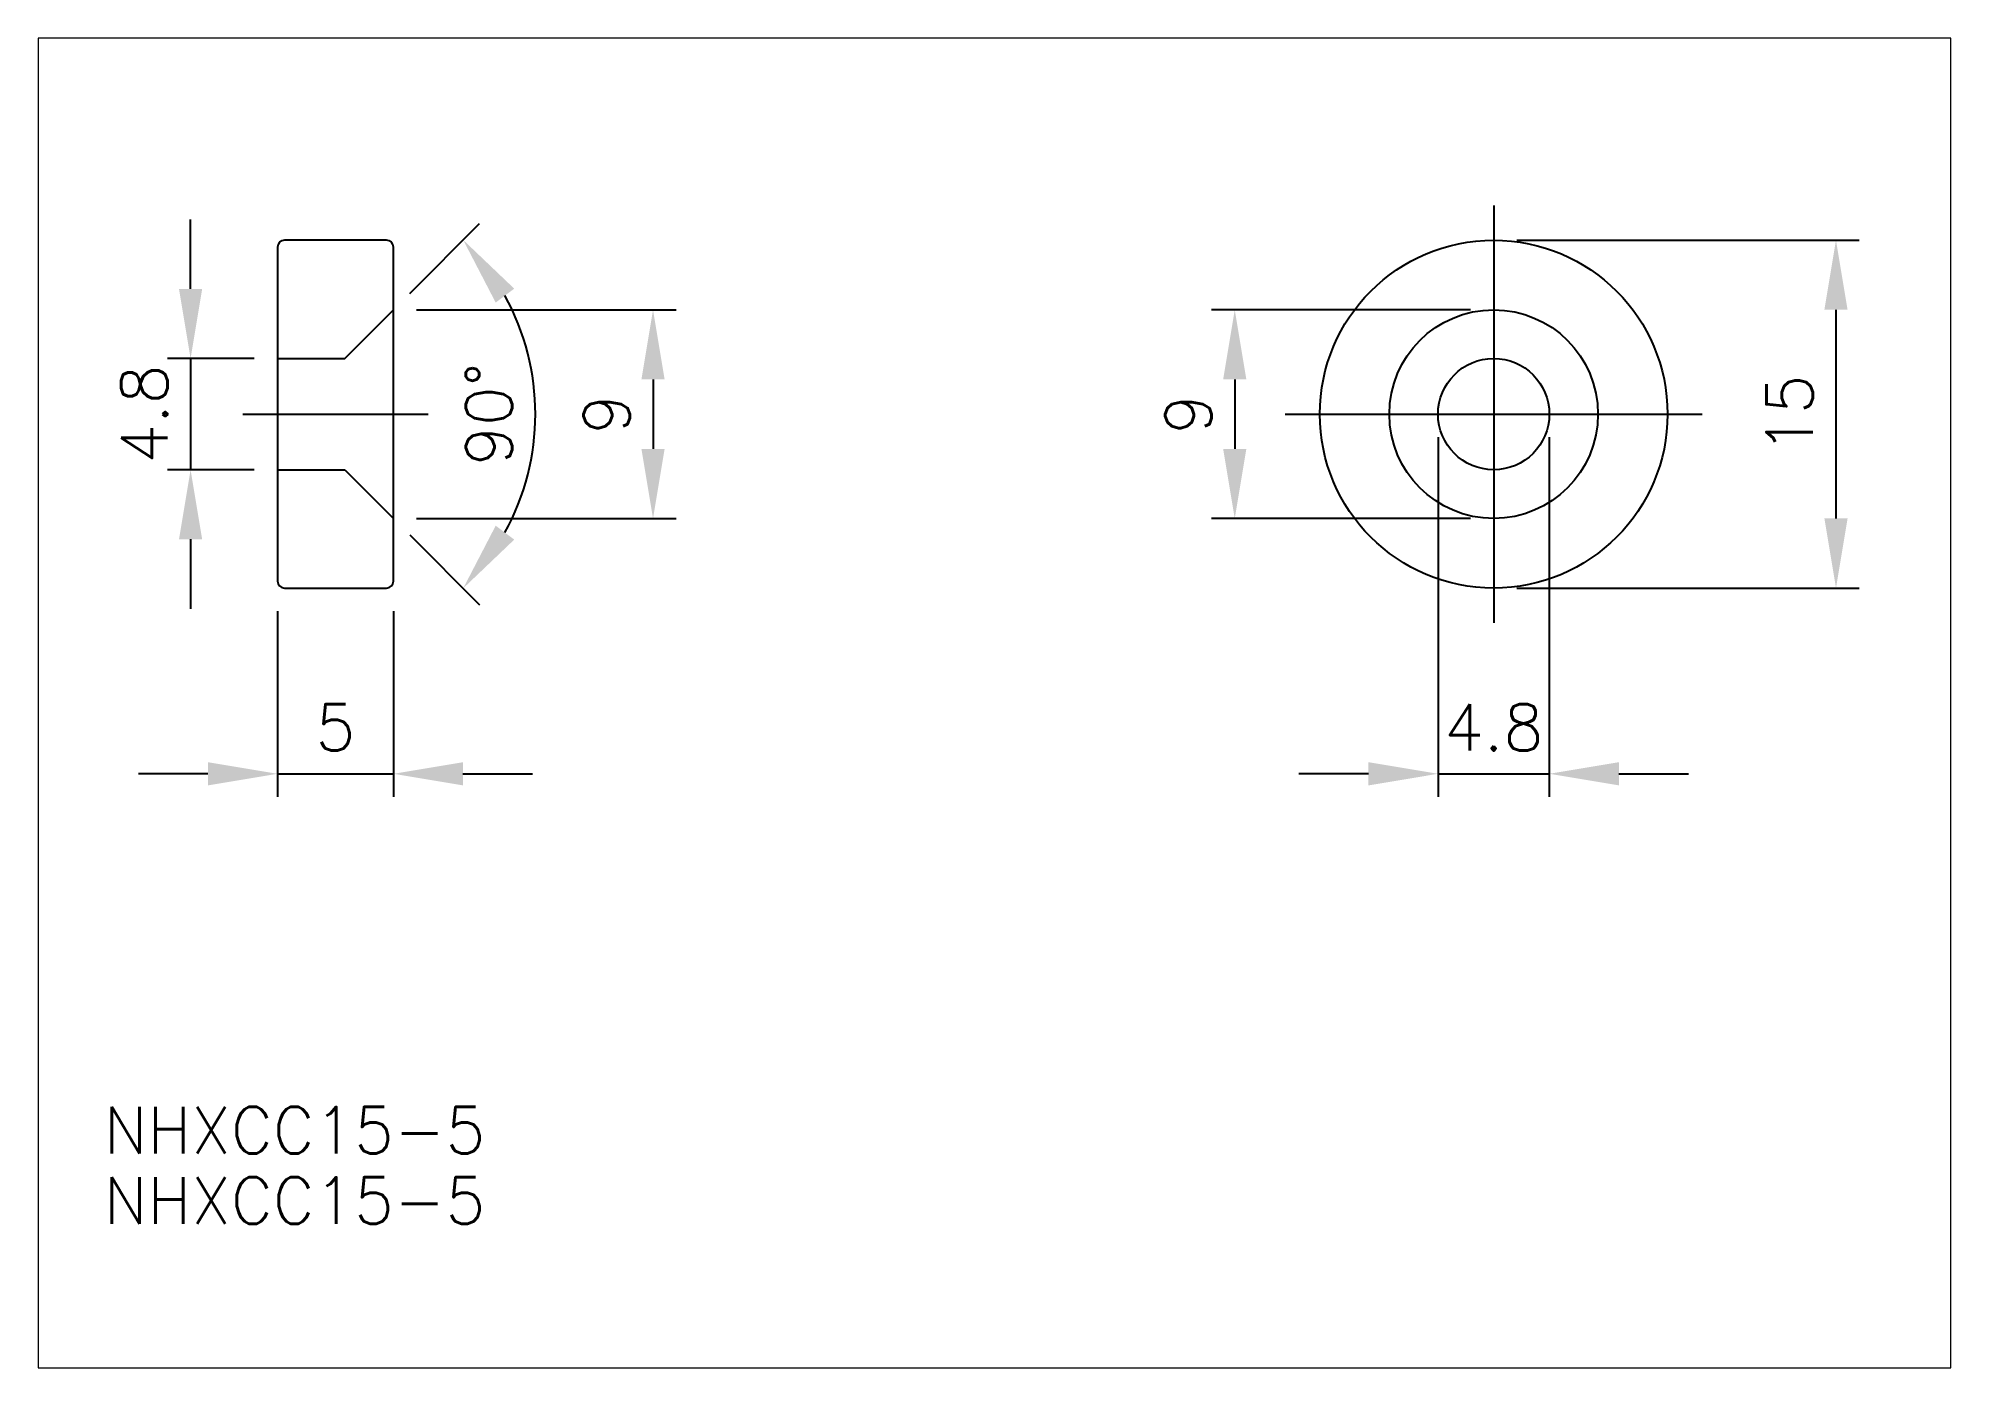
# Paper-space layout 'レイアウト1' of a CAD drawing. Extents: x 1.12 to 10.1, y 0.78 to 7.02.
# The model-space entities are those that its viewports show. They can reach past a viewport. Long polylines and large blocks are cut down to what shows.
import ezdxf

# ---------------------------------------------------------------- set-up
doc = ezdxf.new("R2010")
doc.units = 0
doc.header["$MEASUREMENT"] = 0
doc.header["$PDMODE"] = 64
doc.linetypes.add('CENTER', pattern=[17.5, 13, -1.5, 1.5, -1.5])
doc.linetypes.add('DASHED', pattern=[3.5, 2, -1.5])
doc.layers.get('0').update_dxf_attribs({"linetype": 'CONTINUOUS'})
doc.layers.get('DEFPOINTS').update_dxf_attribs({"linetype": 'CONTINUOUS'})
doc.layers.add('CENTER', color=1, linetype='CENTER')
doc.styles.get("Standard").update_dxf_attribs({"font": 'txt.shx', "bigfont": '@extfont2.shx'})
doc.dimstyles.new('MISUMI', dxfattribs={"dimtxt": 3.2, "dimasz": 3, "dimexe": 1, "dimexo": 1, "dimgap": 1, "dimtad": 1, "dimdsep": 46, "dimtxsty": 'STANDARD', "dimcen": 0, "dimadec": 0, "dimazin": 0, "dimtfac": 0.6, "dimtix": 1, "dimtmove": 2, "dimatfit": 3, "dimfxl": 1, "dimtvp": 1, "dimtolj": 1, "dimarcsym": 0})

# ---------------------------------------------------------------- blocks, each defined once
blk = doc.blocks.new('*D71')
at = {"color": 0, "linetype": 'Continuous', "lineweight": -2}
for p, q in [((103.899, 239.561), (118.665, 239.561)), ((117.665, 236.561), (117.665, 227.561)), ((103.899, 224.561), (118.665, 224.561))]:
    blk.add_line(p, q, dxfattribs=at)
at = {"color": 0, "linetype": 'Continuous'}
for points in [[(117.165, 236.561), (118.165, 236.561), (117.665, 239.561)], [(117.165, 227.561), (118.165, 227.561), (117.665, 224.561)]]:
    blk.add_solid(points, dxfattribs=at)
at = {"layer": 'DEFPOINTS', "color": 0, "linetype": 'Continuous'}
for p in [(102.899, 239.561), (102.899, 224.561), (117.665, 224.561)]:
    blk.add_point(p, dxfattribs=at)
at = {"color": 0, "linetype": 'Continuous', "insert": (115.665, 232.061), "char_height": 2, "attachment_point": 5, "rotation": 90}
blk.add_mtext('\\A1;15', dxfattribs=at)
blk = doc.blocks.new('*D70')
at = {"color": 0, "linetype": 'Continuous', "lineweight": -2}
for p, q in [((50.435, 223.561), (50.435, 215.547)), ((55.435, 223.561), (55.435, 215.547)), ((47.435, 216.547), (44.435, 216.547)), ((50.435, 216.547), (55.435, 216.547)), ((58.435, 216.547), (61.435, 216.547))]:
    blk.add_line(p, q, dxfattribs=at)
at = {"color": 0, "linetype": 'Continuous'}
for points in [[(47.435, 217.047), (47.435, 216.047), (50.435, 216.547)], [(58.435, 217.047), (58.435, 216.047), (55.435, 216.547)]]:
    blk.add_solid(points, dxfattribs=at)
at = {"layer": 'DEFPOINTS', "color": 0, "linetype": 'Continuous'}
for p in [(50.435, 224.561), (55.435, 224.561), (55.435, 216.547)]:
    blk.add_point(p, dxfattribs=at)
at = {"color": 0, "linetype": 'Continuous', "insert": (52.935, 218.547), "char_height": 2, "attachment_point": 5}
blk.add_mtext('\\A1;5', dxfattribs=at)
blk = doc.blocks.new('*D69')
at = {"color": 0, "linetype": 'Continuous', "lineweight": -2}
for p, q in [((100.499, 231.061), (100.499, 215.547)), ((105.299, 231.061), (105.299, 215.547)), ((97.499, 216.547), (94.499, 216.547)), ((100.499, 216.547), (105.299, 216.547)), ((108.299, 216.547), (111.299, 216.547))]:
    blk.add_line(p, q, dxfattribs=at)
at = {"color": 0, "linetype": 'Continuous'}
for points in [[(97.499, 217.047), (97.499, 216.047), (100.499, 216.547)], [(108.299, 217.047), (108.299, 216.047), (105.299, 216.547)]]:
    blk.add_solid(points, dxfattribs=at)
at = {"layer": 'DEFPOINTS', "color": 0, "linetype": 'Continuous'}
for p in [(100.499, 232.061), (105.299, 232.061), (105.299, 216.547)]:
    blk.add_point(p, dxfattribs=at)
at = {"color": 0, "linetype": 'Continuous', "insert": (102.899, 218.547), "char_height": 2, "attachment_point": 5}
blk.add_mtext('\\A1;4.8', dxfattribs=at)
blk = doc.blocks.new('*D68')
at = {"color": 0, "linetype": 'Continuous', "lineweight": -2}
for p, q in [((101.899, 236.561), (90.73, 236.561)), ((91.73, 233.561), (91.73, 230.561)), ((101.899, 227.561), (90.73, 227.561))]:
    blk.add_line(p, q, dxfattribs=at)
at = {"color": 0, "linetype": 'Continuous'}
for points in [[(91.23, 233.561), (92.23, 233.561), (91.73, 236.561)], [(91.23, 230.561), (92.23, 230.561), (91.73, 227.561)]]:
    blk.add_solid(points, dxfattribs=at)
at = {"layer": 'DEFPOINTS', "color": 0, "linetype": 'Continuous'}
for p in [(102.899, 236.561), (91.73, 227.561), (102.899, 227.561)]:
    blk.add_point(p, dxfattribs=at)
at = {"color": 0, "linetype": 'Continuous', "insert": (89.73, 232.061), "char_height": 2, "attachment_point": 5, "rotation": 90}
blk.add_mtext('\\A1;9', dxfattribs=at)
blk = doc.blocks.new('*D67')
at = {"color": 0, "linetype": 'Continuous', "lineweight": -2}
for p, q in [((46.687, 237.461), (46.687, 240.461)), ((49.435, 234.461), (45.687, 234.461)), ((46.687, 234.461), (46.687, 229.661)), ((49.435, 229.661), (45.687, 229.661)), ((46.687, 226.661), (46.687, 223.661))]:
    blk.add_line(p, q, dxfattribs=at)
at = {"color": 0, "linetype": 'Continuous'}
for points in [[(46.187, 237.461), (47.187, 237.461), (46.687, 234.461)], [(46.187, 226.661), (47.187, 226.661), (46.687, 229.661)]]:
    blk.add_solid(points, dxfattribs=at)
at = {"layer": 'DEFPOINTS', "color": 0, "linetype": 'Continuous'}
for p in [(50.435, 234.461), (46.687, 229.661), (50.435, 229.661)]:
    blk.add_point(p, dxfattribs=at)
at = {"color": 0, "linetype": 'Continuous', "insert": (44.687, 232.061), "char_height": 2, "attachment_point": 5, "rotation": 90}
blk.add_mtext('\\A1;4.8', dxfattribs=at)
blk = doc.blocks.new('*D66')
at = {"color": 0, "linetype": 'Continuous', "lineweight": -2}
for p, q in [((56.435, 236.561), (67.635, 236.561)), ((66.635, 233.561), (66.635, 230.561)), ((56.435, 227.561), (67.635, 227.561))]:
    blk.add_line(p, q, dxfattribs=at)
at = {"color": 0, "linetype": 'Continuous'}
for points in [[(66.135, 233.561), (67.135, 233.561), (66.635, 236.561)], [(66.135, 230.561), (67.135, 230.561), (66.635, 227.561)]]:
    blk.add_solid(points, dxfattribs=at)
at = {"layer": 'DEFPOINTS', "color": 0, "linetype": 'Continuous'}
for p in [(55.435, 236.561), (55.435, 227.561), (66.635, 227.561)]:
    blk.add_point(p, dxfattribs=at)
at = {"color": 0, "linetype": 'Continuous', "insert": (64.635, 232.061), "char_height": 2, "attachment_point": 5, "rotation": 90}
blk.add_mtext('\\A1;9', dxfattribs=at)
blk = doc.blocks.new('*D65')
at = {"color": 0, "linetype": 'Continuous', "lineweight": -2}
for p, q in [((56.142, 237.268), (59.154, 240.28)), ((56.142, 226.854), (59.154, 223.841))]:
    blk.add_line(p, q, dxfattribs=at)
blk.add_arc((50.935, 232.061), 10.624, 331.23292, 28.76708, dxfattribs=at)
at = {"color": 0, "linetype": 'Continuous'}
for points in [[(59.848, 236.874), (60.648, 237.474), (58.447, 239.573)], [(60.648, 226.648), (59.848, 227.248), (58.447, 224.548)]]:
    blk.add_solid(points, dxfattribs=at)
at = {"layer": 'DEFPOINTS', "color": 0, "linetype": 'Continuous'}
for p in [(55.435, 236.561), (53.335, 234.461), (53.335, 229.661), (61.197, 229.311), (55.435, 227.561)]:
    blk.add_point(p, dxfattribs=at)
at = {"color": 0, "linetype": 'Continuous', "insert": (59.559, 232.061), "char_height": 2, "attachment_point": 5, "rotation": 90}
blk.add_mtext('\\A1;90°', dxfattribs=at)

msp = doc.modelspace()

# ---------------------------------------------------------------- linework, layer by layer
at = {"color": 7, "linetype": 'Continuous'}
for p, q in [((50.43477, 239.26075), (50.43477, 224.86075)), ((55.13477, 239.56075), (50.73477, 239.56075)), ((55.43477, 224.86075), (55.43477, 239.26075)), ((50.73477, 224.56075), (55.13477, 224.56075))]:
    msp.add_line(p, q, dxfattribs=at)
at = {"color": 3, "linetype": 'DASHED'}
for p, q in [((53.33477, 234.46075), (55.43477, 236.56075)), ((50.43477, 234.46075), (53.33477, 234.46075)), ((50.43477, 229.66075), (53.33477, 229.66075)), ((53.33477, 229.66075), (55.43477, 227.56075))]:
    msp.add_line(p, q, dxfattribs=at)
at = {"color": 7, "linetype": 'Continuous'}
for radius in [7.5, 4.5, 2.4]:
    msp.add_circle((102.89922, 232.06075), radius, dxfattribs=at)
for centre, start, end in [((50.73477, 239.26075), 90, 180), ((55.13477, 239.26075), 0, 90), ((50.73477, 224.86075), 180, 270), ((55.13477, 224.86075), 270, 0)]:
    msp.add_arc(centre, 0.3, start, end, dxfattribs=at)
at = {"layer": 'CENTER', "color": 1, "linetype": 'CENTER'}
for p, q in [((102.89922, 241.06075), (102.89922, 223.06075)), ((48.93477, 232.06075), (56.93477, 232.06075)), ((93.89922, 232.06075), (111.89922, 232.06075))]:
    msp.add_line(p, q, dxfattribs=at)

# ---------------------------------------------------------------- texts
at = {"color": 7, "linetype": 'Continuous'}
for p in [(42.94515, 200.17562), (42.94515, 197.14117)]:
    msp.add_text('NHXCC15-5', height=2, dxfattribs=at).set_placement(p)

# ---------------------------------------------------------------- dimensions: what is measured, and where the dimension line sits
for base, p1, p2, picture, middle in [((46.68718, 229.66075), (50.43477, 234.46075), (50.43477, 229.66075), '*D67', (44.68718, 232.06075)), ((117.66457, 224.56075), (102.89922, 239.56075), (102.89922, 224.56075), '*D71', (115.66457, 232.06075)), ((66.63458, 227.56075), (55.43477, 236.56075), (55.43477, 227.56075), '*D66', (64.63458, 232.06075)), ((91.72981, 227.56075), (102.89922, 236.56075), (102.89922, 227.56075), '*D68', (89.72981, 232.06075))]:
    dim = msp.add_linear_dim(base=base, p1=p1, p2=p2, angle=90, dimstyle='MISUMI', override={"dimtxt": 2, "dimdec": 4, "dimtxsty": 'STANDARD', "dimtdec": 4, "dimtmove": 0, "dimtzin": 0}, dxfattribs=at)
    dim.commit()
    dim.dimension.update_dxf_attribs({"geometry": picture, "text_midpoint": middle})
dim = msp.add_angular_dim_2l(base=(61.19707, 229.31098), line1=((53.33477, 229.66075), (55.43477, 227.56075)), line2=((53.33477, 234.46075), (55.43477, 236.56075)), dimstyle='MISUMI', override={"dimtxt": 2, "dimdec": 4, "dimtxsty": 'STANDARD', "dimtdec": 4, "dimtmove": 0, "dimtzin": 0}, dxfattribs=at)
dim.commit()
dim.dimension.update_dxf_attribs({"geometry": '*D65', "text_midpoint": (59.55908, 232.06075)})
for base, p1, p2, picture, middle in [((105.29922, 216.54742), (100.49922, 232.06075), (105.29922, 232.06075), '*D69', (102.89922, 218.54742)), ((55.43477, 216.54742), (50.43477, 224.56075), (55.43477, 224.56075), '*D70', (52.93477, 218.54742))]:
    dim = msp.add_linear_dim(base=base, p1=p1, p2=p2, dimstyle='MISUMI', override={"dimtxt": 2, "dimdec": 4, "dimtxsty": 'STANDARD', "dimtdec": 4, "dimtmove": 0, "dimtzin": 0}, dxfattribs=at)
    dim.commit()
    dim.dimension.update_dxf_attribs({"geometry": picture, "text_midpoint": middle})

psp = doc.layouts.new('レイアウト1')

# ---------------------------------------------------------------- viewports
at = {"layer": '0', "color": 7, "linetype": 'Continuous', "view_target_point": (148.5, 105)}
psp.add_viewport(center=(5.6137, 3.9021), size=(8.982, 6.243333), view_center_point=(-67.13469, 114.60096), view_height=57.3457499, dxfattribs=at)

doc.saveas('drawing.dxf')
